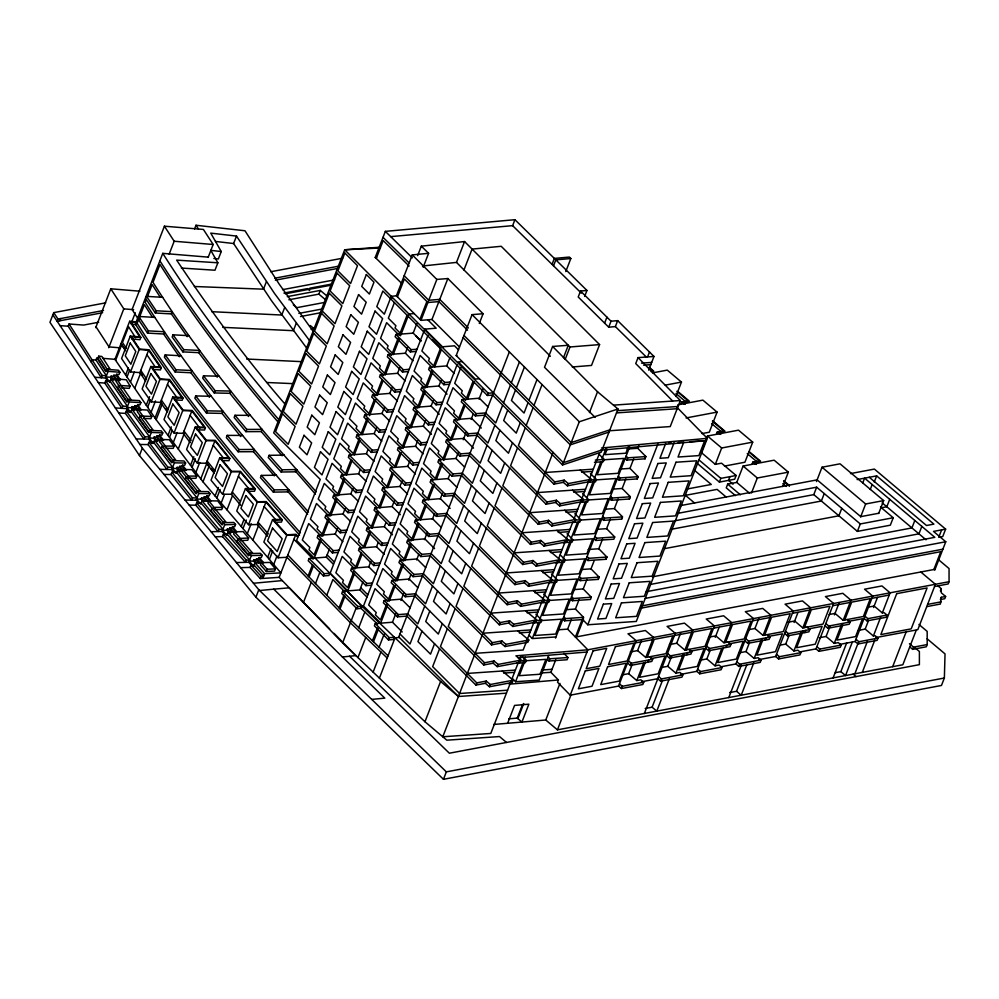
<?xml version="1.0" encoding="UTF-8"?>
<svg xmlns="http://www.w3.org/2000/svg" width="999" height="999" viewBox="0 0 999 999"><rect width="100%" height="100%" fill="white"/><g stroke="black" fill="none" stroke-linecap="round" stroke-linejoin="round"><path stroke-width="1.5" d="M909.764 646.902L912.674 649.362L926.323 646.79L927.184 644.567L927.184 631.405L918.955 624.462M926.747 606.618L940.384 604.045L941.258 597.302L945.628 596.478L944.767 598.713L940.384 599.537L941.258 597.302M937.736 585.689L941.258 588.661L941.258 592.782L945.628 596.478M934.54 586.525L948.188 583.953L949.05 581.718L949.05 568.556L938.473 559.64M105.669 302.847L53.709 312.637L49.95 322.315L139.448 455.532L255.919 597.19L443.456 779.307L941.47 685.464L944.367 678.021L945.029 653.895L927.172 638.836M53.709 312.637L58.017 319.056L57.143 321.291L102.647 312.712M59.84 320.779L60.714 318.544M69.056 324.001L102.148 375.499L101.286 377.734L68.194 326.223L69.056 324.001L83.641 325.075L98.726 322.227M95.729 327.635L110.789 288.786L139.947 291.209M91.146 361.963L92.02 359.727L95.954 360.052L106.406 375.811L102.148 375.499M95.954 360.052L96.816 357.817L105.944 371.566L106.806 369.33L118.544 370.242L119.905 372.252L119.043 374.488L116.683 374.3L116.259 375.412L119.768 380.607L120.192 379.495L116.683 374.3M98.714 356.181L97.84 358.416L105.981 370.954L106.843 368.731L98.714 356.181L101.861 356.443L109.99 368.993L106.843 368.731M108.741 347.702L123.801 308.853L110.789 288.786M107.717 381.256L105.544 378.047L108.142 371.341L106.806 369.33M208.154 257.405L213.162 244.493L203.396 229.433L164.41 226.199L132.08 309.54L138.586 319.58M122.815 406.118L121.94 408.341L104.795 383.079L105.669 380.844L110.027 381.168L127.51 406.393L122.815 406.118L105.669 380.844M114.885 359.49L129.658 321.278L136.201 321.828L135.664 324.563C183.092 400.012 240.384 468.631 299.525 535.077M115.622 360.339L121.691 344.705M131.381 322.852L135.29 312.787M112.113 379.395L110.677 377.285L111.114 376.173L113.474 376.348L116.296 380.544M120.192 379.495L110.901 378.933L109.603 382.28L105.981 376.923L110.677 377.285M113.474 376.348L113.898 375.237L116.259 375.412M129.658 321.278L139.735 336.888L130.282 336.089L121.591 358.504L130.519 371.928L140.797 372.689L142.445 375.1M135.34 324.051L162.762 253.359L208.254 257.143M154.882 317.395L138.736 316.471L137.874 318.706L147.527 333.092L163.611 334.003L179.42 356.768M162.675 297.302L146.528 296.378L145.667 298.614L155.32 312.999L171.403 313.911L187.213 336.675M146.279 299.688L145.217 302.435C192.507 377.535 249.6 445.841 308.491 512.025M147.352 296.94L152.148 284.578L160.215 297.14M121.716 387.849L129.258 388.361L130.12 386.138L126.286 379.782L116.833 378.971L115.959 381.206L119.368 386.438M169.156 254.158L174.176 241.246L164.41 226.199M118.519 385.714L117.657 387.949L126.998 401.536L127.86 399.3L118.519 385.714L121.641 385.926L130.981 399.513L127.86 399.3M125.637 374.987L128.384 367.882M136.526 322.327L130.769 321.84L140.847 337.462L139.985 339.685L131.893 339.011M127.01 376.998L129.758 369.892M130.519 371.928L139.211 349.5L130.282 336.089M147.527 333.092L148.389 330.856L138.736 316.471M155.32 312.999L156.181 310.764L146.528 296.378M130.444 382.03L134.303 372.09M139.91 409.615L137.25 405.831L137.675 404.72L139.997 404.857L140.871 402.622L139.448 400.611L127.822 399.912L126.96 402.147L110.901 378.933M194.555 228.983L196.004 225.262L244.98 230.769L279.171 284.091L313.449 331.743M139.211 349.5L148.601 350.212L139.91 372.627L145.679 381.168M129.308 412.412L126.648 408.628L129.246 401.935L127.822 399.912M134.728 388.311L140.797 372.689M144.805 436.813L143.931 439.048L125.437 413.386L126.299 411.151L131.069 411.438L149.588 436.875L144.805 436.813L126.299 411.151M133.504 410.314L131.731 407.792L132.168 406.668L134.49 406.818L137.15 410.589M137.675 404.72L141.234 409.752L131.93 409.203L130.632 412.55L127.085 407.517L131.731 407.792M134.49 406.818L134.927 405.694L137.25 405.831M148.601 350.212L160.177 367.132L150.849 366.521L142.158 388.936L151.236 401.86L161.076 402.397L155.02 418.032M163.611 334.003L164.485 331.768L148.389 330.856M171.403 313.911L172.278 311.676L156.181 310.764M143.556 418.406L150.924 418.681L151.786 416.458L147.465 410.052L138.212 409.553L137.338 411.775L141.296 417.257M139.96 416.171L139.098 418.394L148.988 432.018L149.85 429.782L139.96 416.171L143.044 416.321L152.934 429.945L149.85 429.782M181.181 355.806L165.21 354.895L164.335 357.13L175.112 371.978L190.959 372.752L209.44 397.29M188.973 335.714L173.002 334.802L172.128 337.025L182.904 351.885L198.751 352.659L217.245 377.197M146.279 405.232L149.588 396.703M140.847 337.462L131.406 336.663L139.66 349.063L149.051 349.762L161.301 367.682L160.439 369.917L152.672 369.405M147.652 407.242L150.412 400.137M151.236 401.86L159.927 379.433L150.849 366.521M151.086 412.275L155.494 400.911M139.448 455.532L142.333 448.089L52.835 314.872M159.927 379.433L169.193 379.945L160.502 402.36L167.27 411.813M162.35 440.372L159.191 436.151L159.628 435.027L161.913 435.127L162.787 432.892L161.276 430.881L149.813 430.394L148.951 432.629L131.93 409.203M262.325 562.762L258.729 558.716L259.153 557.604L263.661 562.662L254.97 562.874L253.671 566.221L249.176 561.163L253.509 561.063L264.585 573.663L280.894 572.889L202.997 481.83L156.156 419.705L162.213 404.071M309.927 341.121L274.375 293.244L236.501 236.076L210.764 233.129L221.241 251.536L218.356 258.978L213.873 258.466M152.035 443.544L148.726 439.11L151.324 432.417L149.813 430.394M175.112 371.978L175.974 369.755L165.21 354.895M182.904 351.885L183.766 349.662L173.002 334.802M221.241 251.536L210.789 250.349L217.869 262.787L214.972 270.23L181.393 268.057M167.869 467.245L166.995 469.468L148.052 444.58L148.913 442.345L153.721 442.42L172.665 467.307L167.869 467.245L148.913 442.345M156.169 441.433L153.746 438.186L154.171 437.075L156.468 437.175L159.653 441.446M160.577 440.272L154.595 440.184L153.297 443.531L149.163 437.999L153.746 438.186M156.468 437.175L156.893 436.051L159.191 436.151M169.193 379.945L181.893 397.502L172.702 397.078L163.998 419.505L174.038 433.029L184.315 433.391L178.259 449.013M307.043 348.564L271.491 300.687L233.616 243.519L236.501 236.076M166.021 448.301L173.214 448.364L174.076 446.128L169.306 439.71L160.252 439.473L159.39 441.708L163.724 447.202M162.288 446.353L161.426 448.588L171.853 462.237L172.715 460.002L162.288 446.353L165.335 446.466L175.762 460.102L172.715 460.002M190.959 372.752L191.833 370.517L175.974 369.755M198.751 352.659L199.625 350.424L183.766 349.662M167.982 435.389L171.291 426.86M161.301 367.682L151.973 367.083L160.352 378.971L169.605 379.483L183.029 398.039L182.168 400.274L174.5 399.925M169.505 437.4L172.265 430.294M174.038 433.029L182.73 410.601L172.702 397.078M173.314 442.457L177.173 432.505M211.239 396.278L195.704 395.929L194.842 398.164L206.481 413.062L222.015 413.399L240.796 436.575M219.031 376.186L203.496 375.836L202.635 378.072L214.273 392.957L229.82 393.306L248.601 416.483M182.73 410.601L191.845 410.926L183.154 433.341L190.272 442.669M185.252 470.367L182.068 466.321L182.505 465.209L184.753 465.234L185.614 463.012L184.028 460.989L172.677 460.614L171.816 462.849L154.595 440.184M174.176 472.577L171.791 469.542L174.4 462.849L172.677 460.614M192.47 497.889L191.608 500.124L170.991 474.525L171.865 472.29L176.636 472.365L197.04 497.964L192.47 497.889L171.865 472.29M179.096 471.528L176.723 468.494L177.148 467.37L179.395 467.407L182.567 471.453M183.479 470.217L177.497 470.129L176.199 473.476L172.228 468.431L176.723 468.494M179.395 467.407L179.832 466.296L182.068 466.321M191.845 410.926L204.296 427.247L195.255 427.035L186.563 449.45L197.303 463.111L206.83 463.249L209.053 466.196L202.997 481.83M182.867 469.505L182.005 471.74L187.375 478.334L188.237 476.098L182.867 469.505L191.833 469.642L196.778 476.073L195.916 478.309L188.799 478.334M206.481 413.062L207.342 410.826L195.704 395.929M214.273 392.957L215.147 390.734L203.496 375.836M190.547 465.322L193.856 456.793M186.313 477.21L185.452 479.445L196.303 493.094L197.178 490.859L186.313 477.21L189.323 477.272L200.175 490.921L197.178 490.859M183.029 398.039L173.838 397.627L183.117 410.127L192.22 410.452L205.432 427.772L204.57 430.007L197.053 429.82M192.07 467.345L195.379 458.816M266.371 281.73L263.486 289.173L194.368 286.488M197.303 463.111L205.994 440.696L195.255 427.035M195.879 472.39L199.738 462.45M222.015 413.399L222.889 411.163L207.342 410.826M229.82 393.306L230.682 391.071L215.147 390.734M205.994 440.696L214.96 440.821L206.269 463.249L214.298 473.301M200.774 478.883L206.83 463.249M209.715 501.023L206.443 496.978L206.88 495.854L209.128 495.891L209.99 493.656L208.354 491.633L197.14 491.471L196.266 493.706L177.497 470.129M198.626 503.221L196.179 500.187L198.776 493.494L197.14 491.471M218.993 529.308L218.132 531.543L195.754 505.182L196.616 502.947L201.124 503.021L222.964 529.208L218.993 529.308L196.616 502.947M202.735 501.161L201.099 499.138L201.523 498.026L203.771 498.051L206.219 501.086M242.582 435.439L227.198 435.377L226.336 437.612L238.149 451.76L253.446 451.685L274.313 475.874M250.374 415.347L234.99 415.284L234.128 417.52L245.941 431.668L261.251 431.58L282.105 455.781M206.88 495.854L210.964 500.911L201.985 500.786L200.687 504.133L196.603 499.075L201.099 499.138M203.771 498.051L204.208 496.94L206.443 496.978M214.96 440.821L228.684 457.917L219.73 457.792L211.026 480.207L222.577 494.205L231.443 494.243L240.659 505.257M214.623 509.615L221.753 509.615L222.627 507.38L217.732 500.949L208.741 500.799L207.879 503.021L212.3 508.516M284.653 307.592L281.768 315.035L211.676 311.688M215.097 495.979L218.406 487.45M205.432 427.772L196.403 427.547L206.343 440.209L215.309 440.334L229.832 458.429L228.971 460.664L223.002 460.576M211.763 508.454L210.901 510.676L222.14 524.338L223.014 522.115L211.763 508.454L214.748 508.466L225.986 522.127L223.014 522.115M216.833 498.002L220.13 489.473M238.149 451.76L239.023 449.538L227.198 435.377M245.941 431.668L246.815 429.433L234.99 415.284M222.577 494.205L231.268 471.79L219.73 457.792M221.154 503.059L224.463 494.53M296.253 323.251L293.356 330.694L222.752 327.335M231.443 494.243L240.135 471.815L231.268 471.79M226.973 509.852L232.48 495.641M235.514 531.93L232.08 527.884L232.517 526.76L234.69 526.71L235.552 524.475L233.828 522.452L222.977 522.714L222.103 524.95L201.985 500.786M224.675 534.477L222.09 531.443L224.688 524.737L222.977 522.714M253.446 451.685L254.32 449.45L239.023 449.538M261.251 431.58L262.113 429.358L246.815 429.433M246.316 560.127L245.442 562.362L222.527 536.6L223.389 534.365L227.26 534.265L249.6 560.052L246.316 560.127L223.389 534.365M229.445 533.254L226.873 530.219L227.31 529.108L229.47 529.045L232.055 532.08M288.861 299.787L318.868 294.131L320.317 290.409L327.098 296.129M232.517 526.76L236.813 531.818L228.122 532.03L226.823 535.389L222.527 530.319L226.873 530.219M229.47 529.045L229.907 527.934L232.08 527.884M240.135 471.815L254.208 488.523L245.429 488.586L236.738 511.001L248.551 524.7L257.23 524.537L267.47 536.201M240.884 540.571L247.752 540.259L248.614 538.024L243.107 531.593L234.453 531.818L233.579 534.053L238.524 539.535M229.832 458.429L220.891 458.304L231.593 471.291L240.459 471.316L255.369 489.023L254.508 491.246L248.664 491.296M241.246 526.548L244.006 519.443M261.326 475.412L260.464 477.647L273.339 492.12L288.236 491.908L289.098 489.685L274.213 489.885L261.326 475.412L276.536 475.212M269.118 455.319L268.256 457.554L281.144 472.015L296.029 471.815L296.89 469.58L282.005 469.792L269.118 455.319L284.328 455.107M237.737 539.298L236.875 541.52L248.701 555.182L249.575 552.947L237.737 539.298L240.659 539.26L252.497 552.909L249.575 552.947M242.982 528.571L246.291 520.054M248.551 524.7L257.243 502.285L245.429 488.586M247.315 533.628L251.161 523.688M257.23 524.537L265.921 502.122L257.243 502.285M252.872 540.134L258.928 524.512M259.153 557.604L261.326 557.554L262.2 555.319L260.389 553.296L249.538 553.558L248.676 555.794L228.122 532.03M273.339 492.12L274.213 489.885M281.144 472.015L282.005 469.792M252.335 566.321L248.739 562.275L251.336 555.581L249.538 553.558M506.505 742.457L499.5 736.55L446.828 740.184L424.962 721.753L342.607 642.881L279.158 577.36L260.364 578.596L250.087 567.407L250.949 565.184L254.108 565.109L263.711 575.899L261.226 576.373L250.949 565.184M253.509 561.063L253.946 559.939L256.119 559.89L258.816 562.924M256.119 559.89L256.556 558.778L258.729 558.716M265.921 502.122L281.131 519.355L272.565 519.617L263.861 542.032L278.047 557.767L286.95 557.267L350.412 622.789L387.2 658.029M401.698 283.416L375.237 257.417L385.339 231.368L514.935 219.693L586.962 290.459L584.652 296.416M376.261 258.416L383.179 240.559L409.128 266.046M261.288 562.662L260.427 564.885L266.358 571.478L274.588 571.091L275.462 568.868L269.955 562.425L261.288 562.662L267.233 569.243L275.462 568.868M267.632 557.392L270.941 548.876M255.369 489.023L246.603 489.085L257.542 501.76L266.209 501.598L282.305 519.842L281.443 522.077L275.724 522.252M260.364 578.596L261.226 576.373M269.368 559.415L272.677 550.899M262.849 578.134L264.585 573.663M255.919 597.19L258.803 589.747L142.333 448.089M266.358 571.478L267.233 569.243M273.701 564.485L276.998 555.956M278.047 557.767L286.738 535.352L272.565 519.617M279.158 577.36L295.654 534.852L286.738 535.352M595.129 417.382L544.53 367.307L552.609 346.466L597.539 391.758L617.981 408.978L601.236 452.147L562.537 464.935L492.607 395.055L487.387 395.467L382.842 291.009L376.785 306.631L384.328 314.173L391.258 296.316L396.403 295.816L412.287 254.895L428.596 253.309L423.201 267.208M394.418 302.572L388.361 318.194L395.904 325.749L395.042 327.972L400.149 333.079L407.08 315.222M397.415 296.828L404.345 278.971L426.885 301.498L419.955 319.355M417.644 255.632L421.316 246.166L464.572 241.558L570.004 346.978L599.587 344.593L591.508 365.434L572.277 366.983M309.078 558.516L308.216 560.751L323.426 575.936L328.958 575.486L329.82 573.251L324.288 573.701L309.078 558.516L326.286 557.13L333.079 563.911M342.832 541.645L335.227 534.053L318.032 535.452L317.17 537.687L332.38 552.872L338.211 552.397M350.624 521.553L343.019 513.961L325.824 515.359L324.962 517.582L340.172 532.767L346.004 532.305M358.429 501.461L350.824 493.868L333.616 495.254L332.754 497.49L347.964 512.674L353.796 512.2M366.221 481.368L358.616 473.776L341.408 475.162L340.547 477.397L355.756 492.582L361.588 492.107M374.013 461.276L366.408 453.683L349.213 455.069L348.339 457.305L363.549 472.49L369.38 472.015M381.805 441.183L374.2 433.591L357.005 434.977L356.131 437.212L371.341 452.397L377.172 451.923M389.598 421.091L381.993 413.499L364.797 414.885L363.923 417.12L379.133 432.305L384.977 431.83M397.39 400.986L389.785 393.394L372.59 394.792L371.728 397.028L386.938 412.212L392.769 411.738M405.182 380.894L397.577 373.301L380.382 374.7L379.52 376.923L394.73 392.108L400.562 391.645M412.987 360.801L405.382 353.209L388.174 354.608L387.312 356.83L402.522 372.015L408.354 371.553M420.779 340.709L413.174 333.117L395.966 334.503L395.104 336.738L410.314 351.923L416.146 351.448M320.229 539.123L314.123 554.857L309.016 549.75L309.877 547.527L302.335 539.984L308.691 523.601L321.341 536.251M328.072 518.906L322.215 534.028L317.095 528.921L317.969 526.685L310.414 519.143L316.483 503.508L329.133 516.158M335.864 498.813L330.007 513.936L324.9 508.828L325.761 506.593L318.206 499.05L324.275 483.416L336.938 496.066M343.656 478.721L337.799 493.831L332.692 488.723L333.554 486.501L325.999 478.958L332.068 463.324L343.668 474.925M350.924 460.002L345.592 473.738L340.484 468.631L341.346 466.396L333.803 458.853L339.86 443.231L351.461 454.82M359.253 438.536L353.384 453.646L348.276 448.539L349.138 446.303L341.596 438.761L347.652 423.139L359.265 434.727M367.045 418.444L361.176 433.554L356.069 428.446L356.93 426.211L349.388 418.668L355.444 403.047L367.058 414.635M374.3 399.725L368.968 413.461L363.861 408.354L364.735 406.118L357.18 398.576L363.249 382.942L375.899 395.604M382.093 379.62L376.773 393.369L371.653 388.261L372.527 386.026L364.972 378.484L371.041 362.849L383.691 375.499M389.897 359.528L384.565 373.276L379.458 368.169L380.319 365.934L372.764 358.391L378.833 342.757L391.496 355.407M398.214 338.062L392.357 353.171L387.25 348.064L388.112 345.841L380.557 338.299L386.625 322.665L399.288 335.314M321.029 540.659L314.273 558.104L296.578 540.422L320.242 479.395L273.689 432.867L344.692 249.787L379.558 247.24M322.727 536.301L328.921 520.317M330.607 515.959L336.813 499.975M338.499 495.616L344.705 479.632M346.391 475.274L352.023 460.751M354.283 454.932L359.915 440.409M362.175 434.59L367.807 420.067M369.505 415.709L375.699 399.725M377.385 395.367L383.029 380.831M385.277 375.025L390.921 360.489M393.169 354.682L399.375 338.698M400.499 335.789L408.953 313.998L414.173 313.574M308.117 575.986L312.562 564.535M309.091 576.997L313.536 565.534M303.471 602.459L311.263 582.367M315.484 583.603L319.917 572.165M326.286 557.13L329.37 549.175M335.227 534.053L337.362 528.558M343.019 513.961L345.154 508.466M350.824 493.868L352.947 488.374M358.616 473.776L360.214 469.655M366.408 453.683L368.007 449.562M374.2 433.591L376.336 428.096M381.993 413.499L384.128 408.004M389.785 393.394L391.92 387.899M397.577 373.301L399.712 367.807M405.382 353.209L407.505 347.714M413.174 333.117L416.895 323.501M396.403 295.816L420.966 320.354L436.838 279.433L447.852 278.534L483.079 313.736L479.308 323.464M323.426 575.936L324.288 573.701M332.38 552.872L333.241 550.636L339.048 550.137M340.172 532.767L341.034 530.544L346.865 530.069M347.964 512.674L348.826 510.439L354.657 509.977M355.756 492.582L356.618 490.347L362.462 489.885M363.549 472.49L364.423 470.254L370.254 469.78M371.341 452.397L372.215 450.162L378.047 449.687M379.133 432.305L380.007 430.07L385.839 429.595M386.938 412.212L387.799 409.977L393.631 409.503M394.73 392.108L395.592 389.885L401.423 389.41M402.522 372.015L403.384 369.792L409.215 369.318M410.314 351.923L411.176 349.687L417.02 349.225M424.25 330.569L330.132 573.226L347.802 590.896L359.815 589.922L366.933 597.027M420.966 320.354L431.968 319.468L447.852 278.534M326.773 595.254L332.879 579.545L345.117 592.182M427.947 335.364L421.89 350.986L429.433 358.529L428.571 360.764L433.678 365.871L440.609 348.014M422.502 266.009L456.493 262.4L464.572 241.558M550.374 356.268L463.973 269.942L472.065 249.101L501.211 246.291L599.587 344.593M342.607 591.308L341.745 593.543L356.955 608.728L361.089 608.391L361.95 606.156L346.965 590.958L342.607 591.308L357.817 606.493L361.95 606.156M376.361 574.437L368.756 566.845L351.561 568.244L350.699 570.466L365.909 585.651L371.566 585.202M384.153 554.345L376.548 546.753L359.353 548.139L358.491 550.374L373.701 565.559L379.358 565.109M392.495 534.79L384.353 526.66L367.145 528.046L366.283 530.282L381.493 545.466L387.15 545.004M400.287 514.697L392.145 506.568L374.937 507.954L374.076 510.189L389.285 525.374L394.942 524.912M407.542 494.068L399.937 486.476L382.742 487.862L381.868 490.097L397.078 505.282L402.734 504.82M415.334 473.976L407.729 466.383L390.534 467.769L389.66 470.005L404.87 485.189L410.539 484.727M423.126 453.871L415.522 446.278L398.326 447.677L397.452 449.912L412.662 465.097L418.331 464.635M431.456 434.315L423.314 426.186L406.118 427.584L405.257 429.807L420.467 444.992L426.123 444.543M439.248 414.223L431.106 406.094L413.911 407.492L413.049 409.715L428.259 424.9L433.916 424.45M447.053 394.13L438.911 386.001L421.703 387.387L420.841 389.622L436.051 404.807L441.708 404.358M454.308 373.501L446.703 365.909L429.495 367.295L428.633 369.53L443.843 384.715L449.5 384.253M339.023 607.904L344.006 595.042M353.758 571.903L347.652 587.649L342.545 582.542L343.406 580.307L335.864 572.764L342.22 556.393L354.87 569.043M361.064 553.071L355.744 566.808L350.624 561.713L351.498 559.477L343.943 551.935L350.012 536.301L361.613 547.902M369.393 531.605L363.536 546.715L358.429 541.608L359.29 539.385L351.735 531.843L357.804 516.208L369.405 527.809M377.185 511.513L371.328 526.623L366.221 521.515L367.083 519.28L359.528 511.738L365.597 496.116L377.197 507.704M384.99 491.421L379.121 506.53L374.013 501.423L374.875 499.188L367.332 491.645L373.389 476.024L384.99 487.612M392.245 472.702L386.913 486.438L381.805 481.331L382.667 479.095L375.124 471.553L381.181 455.931L392.794 467.52M400.037 452.609L394.705 466.346L389.598 461.238L390.459 459.003L382.917 451.461L388.973 435.826L401.635 448.476M407.829 432.505L402.497 446.253L397.39 441.146L398.264 438.911L390.709 431.368L396.778 415.734L409.428 428.384M416.158 411.039L410.302 426.161L405.182 421.054L406.056 418.818L398.501 411.276L404.57 395.641L417.22 408.291M423.951 390.946L418.094 406.056L412.987 400.949L413.848 398.726L406.293 391.183L412.362 375.549L425.025 388.199M431.743 370.854L425.886 385.964L420.779 380.856L421.64 378.633L414.086 371.079L420.154 355.457L431.755 367.058M339.997 608.915L344.98 596.053M347.802 590.896L354.558 573.451M356.818 567.644L361.888 554.57M364.71 547.302L370.342 532.767M372.028 528.409L378.234 512.425M379.92 508.066L385.552 493.543M387.812 487.724L393.444 473.201M395.704 467.382L401.336 452.859M403.034 448.501L409.228 432.517M410.914 428.159L417.12 412.175M418.806 407.817L425.012 391.833M426.698 387.475L432.904 371.491M434.59 367.132L441.358 349.687M359.815 589.922L362.899 581.967M368.756 566.845L370.891 561.351M376.548 546.753L378.146 542.632M384.353 526.66L385.951 522.539M392.145 506.568L394.268 501.073M399.937 486.476L402.073 480.981M407.729 466.383L409.865 460.876M415.522 446.278L417.657 440.784M423.314 426.186L425.449 420.691M431.106 406.094L433.241 400.599M438.911 386.001L441.034 380.507M446.703 365.909L449.9 357.667M342.607 642.881L356.256 607.692M356.955 608.728L357.817 606.493M365.909 585.651L366.77 583.428L372.427 582.966M373.701 565.559L374.563 563.324L380.219 562.874M381.493 545.466L382.355 543.231L388.024 542.782M389.285 525.374L390.147 523.139L395.816 522.689M397.078 505.282L397.952 503.046L403.608 502.584M404.87 485.189L405.744 482.954L411.401 482.492M412.662 465.097L413.536 462.862L419.193 462.4M420.467 444.992L421.328 442.769L426.985 442.307M428.259 424.9L429.12 422.664L434.777 422.215M436.051 404.807L436.913 402.572L442.582 402.122M443.843 384.715L444.705 382.48L450.374 382.03M602.097 449.912L563.411 462.699L456.193 355.557L472.065 314.635L483.079 313.736M457.043 364.835L363.486 606.031L380.631 623.176L392.47 622.215L402.222 631.967M390.746 236.626L512.624 225.649L514.935 219.693M358.741 627.709L364.835 611.987M460.776 367.644L454.72 383.266L462.262 390.809L461.401 393.044L466.508 398.151L472.902 381.668M357.954 657.579L365.746 637.474M375.274 623.601L374.4 625.836L388.499 639.922L393.569 639.51L394.443 637.275L389.36 637.687L375.274 623.601L379.782 623.239M410.089 607.804L401.411 599.138L384.215 600.536L383.354 602.772L397.44 616.845L406.88 616.083L475.924 685.089L485.377 683.304L489.46 686.75L512.35 682.442L513.211 680.207L502.31 671.016M417.882 587.712L409.215 579.045L392.008 580.444L391.146 582.667L405.232 596.753L414.672 595.991L483.716 664.997L493.169 663.211L497.252 666.658L520.142 662.349L521.003 660.114L515.934 655.831L587.837 649.787L949.05 581.718M425.674 567.619L417.008 558.953L399.812 560.339L398.938 562.574L413.037 576.66L422.465 575.899L491.508 644.892L500.961 643.119L505.057 646.565L527.934 642.245L528.796 640.022L517.894 630.819M434.553 548.613L424.8 538.861L407.604 540.247L406.73 542.482L420.829 556.568L430.257 555.806L499.313 624.8L508.753 623.026L512.849 626.473L535.726 622.152L536.6 619.917L525.686 610.726M441.258 527.435L432.592 518.768L415.397 520.154L414.523 522.39L428.621 536.475L438.049 535.714L507.105 604.707L516.558 602.934L520.641 606.368L543.518 602.06L544.393 599.825L533.478 590.634M450.137 508.416L440.384 498.676L423.189 500.062L422.327 502.297L436.413 516.371L445.841 515.609L514.897 584.615L524.35 582.829L528.434 586.276L551.311 581.967L552.185 579.732L541.271 570.541M456.855 487.25L448.176 478.583L430.981 479.97L430.119 482.205L444.205 496.278L453.633 495.516L522.689 564.522L532.142 562.737L536.226 566.183L559.115 561.875L559.977 559.64L549.063 550.449M464.647 467.145L455.969 458.479L438.773 459.877L437.912 462.112L451.998 476.186L461.438 475.424L530.481 544.43L539.935 542.644L544.018 546.091L566.908 541.783L567.769 539.547L556.868 530.357M473.526 448.139L463.773 438.386L446.565 439.785L445.704 442.008L459.79 456.093L469.23 455.332L538.274 524.338L547.727 522.552L551.81 525.998L574.7 521.69L575.561 519.455L564.66 510.252M481.318 428.047L471.565 418.294L454.358 419.692L453.496 421.915L467.594 436.001L477.023 435.239L546.066 504.233L555.519 502.46L559.615 505.906L582.492 501.585L583.354 499.363L572.452 490.159M488.024 406.868L479.358 398.201L462.162 399.588L461.288 401.823L475.387 415.909L484.815 415.147L553.871 484.14L563.311 482.367L567.407 485.814L590.284 481.493L591.158 479.27L580.244 470.067M372.427 640.809L377.422 627.959M386.601 604.195L380.494 619.929L375.374 614.822L376.248 612.587L368.693 605.044L375.05 588.673L387.699 601.323M393.906 585.352L388.574 599.1L383.466 593.993L384.328 591.758L376.773 584.215L382.842 568.581L395.504 581.231M402.222 563.886L396.366 578.995L391.258 573.888L392.12 571.665L384.565 564.123L390.634 548.488L403.296 561.138M410.027 543.793L404.158 558.903L399.051 553.796L399.912 551.56L392.37 544.018L398.426 528.396L411.089 541.046M417.819 523.701L411.95 538.811L406.843 533.703L407.704 531.468L400.162 523.926L406.218 508.304L417.832 519.892M425.075 504.982L419.742 518.718L414.635 513.611L415.497 511.376L407.954 503.833L414.011 488.211L425.624 499.8M432.867 484.89L427.535 498.626L422.427 493.518L423.301 491.283L415.746 483.741L421.815 468.106L433.416 479.707M441.196 463.411L435.339 478.533L430.219 473.426L431.093 471.191L423.539 463.648L429.607 448.014L441.208 459.615M448.464 444.692L443.131 458.441L438.024 453.334L438.886 451.098L431.331 443.556L437.4 427.922L450.062 440.571M456.256 424.6L450.924 438.336L445.816 433.229L446.678 431.006L439.123 423.464L445.192 407.829L457.854 420.479M464.048 404.508L458.716 418.244L453.608 413.136L454.47 410.914L446.928 403.359L452.984 387.737L465.646 400.387M373.476 641.82L378.459 628.958M380.631 623.176L387.387 605.731M389.086 601.373L395.279 585.389M396.978 581.031L403.171 565.047M404.857 560.689L411.064 544.705M412.749 540.347L418.956 524.363M420.641 520.004L426.273 505.482M428.534 499.662L434.165 485.139M436.426 479.32L442.058 464.797M443.756 460.439L449.95 444.455M451.635 440.097L457.28 425.562M459.528 419.755L465.172 405.219M467.42 399.413L474.188 381.968M379.096 647.202L384.078 634.34M373.127 672.102L380.919 652.01M392.47 622.215L395.841 613.523M400.899 600.486L403.708 593.244M408.753 580.207L411.001 574.413M416.62 559.939L418.868 554.145M424.488 539.66L427.297 532.417M432.355 519.38L434.602 513.586M440.222 499.1L442.47 493.306M448.089 478.833L449.775 474.488M455.944 458.553L458.191 452.759M463.249 439.722L466.058 432.48M471.116 419.443L473.364 413.648M478.983 399.175L482.917 389.036M388.499 639.922L389.36 637.687M397.44 616.845L398.314 614.61L407.742 613.848L417.807 623.913L424.737 606.043M405.232 596.753L406.106 594.517L415.534 593.756L425.599 603.821L432.53 585.951M413.037 576.66L413.898 574.425L423.326 573.663L433.391 583.716L440.322 565.859M420.829 556.568L421.69 554.333L431.118 553.571L441.183 563.623L448.114 545.766M428.621 536.475L429.483 534.24L438.911 533.478L448.976 543.531L455.906 525.674M436.413 516.371L437.275 514.148L446.715 513.386L456.78 523.439L463.698 505.581M444.205 496.278L445.079 494.055L454.508 493.294L464.572 503.346L471.503 485.489M451.998 476.186L452.872 473.951L462.3 473.189L472.365 483.254L479.295 465.384M459.79 456.093L460.664 453.858L470.092 453.096L480.157 463.161L487.087 445.292M467.594 436.001L468.456 433.766L477.884 433.004L487.949 443.069L494.88 425.199M475.387 415.909L476.248 413.673L485.676 412.912L495.741 422.964L502.672 405.107M487.387 395.467L488.249 393.244L493.469 392.819M379.408 678.121L395.03 637.837L399.325 637.449M509.353 351.885L398.788 636.925L458.404 696.49L506.418 693.181M552.035 264.373L554.345 258.416L569.355 257.068L570.829 258.529L565.784 271.553M553.521 265.834L555.831 259.877L570.829 258.529M416.945 626.148L410.015 644.005L399.95 633.94M503.533 402.872L510.464 385.015M511.338 382.779L519.418 361.938M421.978 631.168L417.932 641.595L430.519 654.158L434.553 643.743M429.77 611.076L425.724 621.503L438.311 634.065L442.345 623.651M437.562 590.983L433.516 601.398L446.103 613.973L450.137 603.558M445.354 570.891L441.308 581.306L453.896 593.881L457.942 583.466M453.146 550.799L449.113 561.213L461.688 573.788L465.734 563.374M460.939 530.706L456.905 541.121L469.48 553.696L473.526 543.269M468.731 510.601L464.697 521.028L477.272 533.603L481.318 523.176M476.535 490.509L472.49 500.936L485.064 513.511L489.11 503.084M484.328 470.417L480.282 480.844L492.869 493.406L496.903 482.992M492.12 450.324L488.074 460.739L500.661 473.314L504.695 462.899M499.912 430.232L495.866 440.646L508.454 453.221L512.499 442.807M507.704 410.139L503.671 420.554L516.246 433.129L520.292 422.714M515.496 390.047L511.463 400.462L524.038 413.037L528.084 402.609M516.371 387.812L524.45 366.97M528.946 400.387L537.025 379.545M439.585 648.776L432.654 666.633L459.565 693.518L507.579 690.197M447.377 628.683L440.459 646.54L476.785 682.854L486.238 681.068L490.334 684.515L513.211 680.207M455.169 608.591L448.251 626.448L484.59 662.762L494.03 660.976L498.126 664.422L521.003 660.114M462.974 588.486L456.043 606.356L492.382 642.669L501.835 640.883L505.919 644.33L528.796 640.022M470.766 568.394L463.836 586.263L500.174 622.564L509.627 620.791L513.711 624.238L536.6 619.917M478.558 548.301L471.628 566.158L507.967 602.472L517.42 600.699L521.503 604.145L544.393 599.825M486.351 528.209L479.42 546.066L515.759 582.38L525.212 580.606L529.295 584.053L552.185 579.732M494.143 508.116L487.212 525.973L523.551 562.287L533.004 560.501L537.1 563.948L559.977 559.64M501.935 488.024L495.005 505.881L531.343 542.195L540.796 540.409L544.892 543.856L567.769 539.547M509.727 467.932L502.809 485.789L539.148 522.102L548.588 520.317L552.684 523.763L575.561 519.455M517.532 447.827L510.601 465.696L546.94 502.01L556.393 500.224L560.476 503.671L583.354 499.363M525.324 427.734L518.394 445.604L554.732 481.918L564.185 480.132L568.269 483.578L591.158 479.27M526.186 425.512L533.116 407.642M533.978 405.407L542.057 384.578M586.962 290.459L580.519 291.034L578.221 296.99L608.716 327.185L615.359 326.586L646.116 356.805M563.448 357.779L568.294 345.267L552.609 346.466M565.159 359.49L570.004 346.978M424.962 721.753L440.584 681.48L358.241 602.597L315.072 558.029M553.084 452.385L442.782 736.775L490.796 733.453L510.776 681.955M604.62 323.114L606.93 317.158L580.519 291.034M608.716 327.185L611.026 321.228L617.669 320.629L653.995 356.456L648.688 370.142M475.924 685.089L476.785 682.854M483.716 664.997L484.59 662.762M491.508 644.892L492.382 642.669M499.313 624.8L500.174 622.564M507.105 604.707L507.967 602.472M514.897 584.615L515.759 582.38M522.689 564.522L523.551 562.287M530.481 544.43L531.343 542.195M538.274 524.338L539.148 522.102M546.066 504.233L546.94 502.01M553.871 484.14L554.732 481.918M615.359 326.586L617.669 320.629M562.537 464.935L579.283 421.765L617.981 408.978M443.456 779.307L446.341 771.865L944.367 678.021M589.46 412.587L597.539 391.758M485.377 683.304L486.238 681.068M493.169 663.211L494.03 660.976M500.961 643.119L501.835 640.883M508.753 623.026L509.627 620.791M516.558 602.934L517.42 600.699M524.35 582.829L525.212 580.606M532.142 562.737L533.004 560.501M539.935 542.644L540.796 540.409M547.727 522.552L548.588 520.317M555.519 502.46L556.393 500.224M563.311 482.367L564.185 480.132M489.46 686.75L490.334 684.515M497.252 666.658L498.126 664.422M505.057 646.565L505.919 644.33M512.849 626.473L513.711 624.238M520.641 606.368L521.503 604.145M528.434 586.276L529.295 584.053M536.226 566.183L537.1 563.948M544.018 546.091L544.892 543.856M551.81 525.998L552.684 523.763M559.615 505.906L560.476 503.671M567.407 485.814L568.269 483.578M511.838 679.208L520.704 656.368M534.153 621.678L523.164 650.012L475.149 653.334M535.214 618.93L541.945 601.585M543.019 598.838L549.737 581.493M550.811 578.746L557.542 561.388M558.603 558.641L565.334 541.296M566.396 538.548L572.589 522.577M574.188 518.456L580.918 501.111M581.98 498.364L599.7 452.684M653.995 356.456L638.049 357.617L635.739 363.574L672.614 400.974M512.4 678.496L515.571 681.73L525.112 657.105M532.417 638.274L538.598 622.352M539.722 619.455L546.465 602.072M547.589 599.175L554.333 581.793M555.456 578.896L562.2 561.513M563.324 558.616L570.054 541.233M571.178 538.336L577.36 522.415M579.045 518.069L585.227 502.135M586.913 497.789L600.961 461.575M602.085 458.678L606.018 448.551M524.512 662.15L519.268 675.674L540.134 674.238L545.904 659.352L525.037 660.789M540.109 621.965L534.852 635.489L555.719 634.053L561.488 619.168L540.634 620.604M563.486 561.675L558.241 575.212L579.108 573.763L584.877 558.878L564.01 560.327M571.278 541.583L566.033 555.119L586.9 553.671L592.669 538.786L571.803 540.234M579.07 521.49L573.826 535.014L594.692 533.578L600.461 518.693L579.595 520.129M586.863 501.398L581.618 514.922L602.484 513.486L608.254 498.601L587.387 500.037M602.459 461.201L597.202 474.737L618.069 473.301L623.851 458.416L602.984 459.852M607.105 449.225L605.007 454.645L625.861 453.209L628.496 446.441M522.402 656.505L526.223 660.401L525.362 662.637L516.495 663.249M535.889 614.16L541.82 620.217L540.946 622.452L533.566 622.964M543.681 594.055L549.612 600.124L548.738 602.36L541.358 602.872M551.473 573.963L557.405 580.032L556.543 582.267L549.15 582.767M560.314 554.957L565.197 559.939L564.335 562.162L555.469 562.774M567.057 533.778L572.989 539.847L572.127 542.07L563.261 542.682M574.85 513.686L580.781 519.742L579.919 521.977L572.539 522.489M582.642 493.593L588.573 499.65L587.712 501.885L580.332 502.397M590.446 473.501L596.378 479.557L595.504 481.793L588.124 482.305M599.288 454.483L604.17 459.465L603.296 461.7L594.442 462.312M647.677 356.693L649.525 351.923M507.629 723.276L514.56 705.419L528.858 704.183L521.928 722.052L517.257 718.106L508.678 718.843M517.257 718.106L522.589 704.37M517.869 718.631L523.738 703.521M548.763 655.469L539.21 680.094L515.571 681.73M555.506 638.099L629.657 446.915M549.013 661.001L549.875 658.778L567.956 657.529L567.095 659.752L549.013 661.001L547.302 659.253M564.597 620.816L565.459 618.581L583.541 617.332L582.679 619.567L564.597 620.816L562.887 619.068M572.39 600.724L573.251 598.488L591.333 597.24L590.471 599.475L572.39 600.724L570.679 598.975M580.182 580.631L581.043 578.396L599.138 577.147L598.264 579.383L580.182 580.631L578.471 578.883M587.974 560.539L588.848 558.304L606.93 557.055L606.056 559.29L587.974 560.539L586.263 558.791M595.766 540.447L596.64 538.211L614.722 536.962L613.848 539.198L595.766 540.447L594.055 538.698M603.571 520.354L604.432 518.119L622.514 516.87L621.653 519.105L603.571 520.354L601.86 518.593M611.363 500.249L612.225 498.026L630.307 496.778L629.445 499.001L611.363 500.249L609.652 498.501M619.155 480.157L620.017 477.922L638.099 476.685L637.237 478.908L619.155 480.157L617.444 478.409M626.947 460.064L627.809 457.829L645.891 456.58L645.029 458.816L626.947 460.064L625.237 458.316M540.347 673.026L550.886 672.302L555.769 659.702M558.591 629.757L567.632 629.133L571.366 619.517M566.383 609.665L575.424 609.04L579.158 599.425M574.175 589.572L583.216 588.948L586.95 579.333M581.967 569.48L591.008 568.856L594.218 560.614M588.261 549.487L598.813 548.763L602.534 539.135M597.564 529.283L606.605 528.671L610.327 519.043M605.357 509.19L614.397 508.566L618.131 498.951M613.149 489.098L622.19 488.474L625.923 478.858M619.43 469.105L629.982 468.381L633.716 458.766M627.235 449.013L637.774 448.289L638.848 445.542M550.886 672.302L558.404 679.982L557.542 682.217L570.229 695.179L618.568 686.076L621.478 688.536L642.869 684.502L643.743 682.267L640.821 679.807L636.813 680.569L628.633 673.676L623.264 674.687M576.635 636.838L583.566 618.98L582.33 619.205L575.399 637.075L935.089 569.293M598.776 576.785L598.264 579.383M606.568 556.693L606.056 559.29M622.165 516.508L621.653 519.105M629.957 496.416L629.445 499.001M637.749 476.323L637.237 478.908M645.541 456.231L645.029 458.816M493.643 724.475L545.754 720.004L559.964 683.366M675.898 396.428L681.468 382.08L667.27 370.117L652.484 372.902M582.33 619.205L587.774 624.775L657.916 443.931M638.049 357.617L680.344 400.524L670.242 426.573L609.64 430.756M665.709 443.394L659.939 458.279L668.281 457.704L674.063 442.819M680.731 404.27L681.593 402.035L688.149 400.799L676.86 391.283M570.229 695.179L587.837 649.787L567.632 629.133M545.754 720.004L557.43 729.844L571.103 694.617M704.657 440.709L698.888 455.594L678.021 457.03L683.791 442.145L678.234 442.532M701.66 451.024L707.479 436.014L738.511 430.169L752.709 442.132L744.917 462.225L724.475 466.083M677.772 404.87L702.896 400.137L717.095 412.112L709.302 432.205L701.997 433.578M676.96 407.317L707.317 438.349L636.313 621.428L587.774 624.775M618.568 686.076L636.176 640.671L627.996 633.791L645.379 630.506L653.558 637.399L645.741 657.542M716.345 434.303L717.22 432.067L723.776 430.831L712.474 421.316M621.478 688.536L622.352 686.301L643.743 682.267M630.431 665.471L631.293 663.236L652.684 659.203L651.823 661.438L630.431 665.471L627.509 662.999M628.633 673.676L631.992 665.047M630.344 651.972L637.587 650.599L641.47 640.584M701.123 452.385L715.321 464.36L721.678 447.989L752.709 442.132M636.813 680.569L643.506 663.299M645.379 662.187L639.522 677.297L658.154 673.788L665.072 655.931L650.749 658.628M647.315 657.205L654.245 639.348L672.864 635.826L665.946 653.696L645.766 657.492L637.587 650.599M647.814 662.187L648.688 659.952M719.417 482.092L720.853 478.371L736.138 475.499L734.69 479.22L719.417 482.092L696.378 462.674M729.932 476.66L728.483 480.382L733.029 484.215M749.762 493.394L736.75 482.417L727.684 484.128L726.236 487.849L735.451 495.616M641.433 681.768L657.679 678.708L675.287 633.304L667.107 626.41L684.502 623.139L692.669 630.032L684.864 650.174M644.355 713.473L658.016 678.246M736.75 482.417L743.106 466.046L774.138 460.189L788.336 472.165L782.766 486.513M660.601 681.168L661.463 678.933L682.854 674.899L681.992 677.135L660.601 681.168L657.679 678.708M669.542 658.091L670.416 655.856L691.808 651.835L690.933 654.07L669.542 658.091L666.633 655.631M662.374 667.32L667.757 666.308L671.665 656.231M669.455 644.592L676.698 643.231L680.594 633.216M645.204 708.491L652.097 707.192L662.487 680.419M751.972 464.323L752.846 462.087L759.39 460.864L749.238 452.297M669.342 678.721L656.78 711.126L652.097 707.192M667.757 666.308L675.936 673.201L683.191 654.495M684.502 654.807L678.633 669.929L697.265 666.42L704.195 648.551L689.859 651.261M686.425 649.837L693.356 631.967L711.987 628.458L705.057 646.328L684.877 650.124L676.698 643.231M686.937 654.82L687.799 652.584M751.485 493.019L757.304 478.009L788.336 472.165M680.544 674.4L696.79 671.328L714.41 625.936L706.231 619.043L723.613 615.771L731.792 622.664L723.975 642.807L715.821 635.864L708.578 637.225M699.712 673.801L700.586 671.565L721.977 667.532L721.103 669.767L699.712 673.801L696.79 671.328M708.666 650.724L709.527 648.488L730.918 644.455L730.057 646.69L708.666 650.724L705.744 648.264M700.149 660.202L706.867 658.928L710.214 650.299M715.247 637.35L719.143 627.285M706.867 658.928L715.047 665.821L721.74 648.563M723.613 647.439L717.757 662.562L736.375 659.04L743.306 641.183L728.983 643.88M725.549 642.457L732.479 624.6L751.098 621.091L744.168 638.948L724 642.757M726.048 647.452L726.91 645.217M721.141 666.745L735.913 663.96L753.521 618.568L745.341 611.675L762.724 608.403L770.903 615.284L763.086 635.439L754.932 628.496L749.138 629.582M738.835 666.42L739.697 664.198L761.088 660.164L760.227 662.399L738.835 666.42L735.913 663.96M747.776 643.356L748.651 641.121L770.042 637.087L769.168 639.323L747.776 643.356L744.854 640.896M739.26 652.834L745.991 651.56L749.337 642.931M754.919 628.546L758.828 618.468M728.795 697.552L741.37 665.147M816.458 481.568L822.027 467.22L840.059 463.823L883.678 500.586L878.658 513.511M729.645 692.582L736.55 691.283L746.927 664.51M813.785 494.63L816.67 487.187L860.289 523.951L893.231 517.744L890.334 525.187L857.404 531.393L813.785 494.63L674.512 520.866M745.991 651.56L754.158 658.453L761.413 639.747M753.783 662.812L741.221 695.217L736.55 691.283M762.736 640.072L756.867 655.182L775.499 651.673L782.429 633.816L768.094 636.513M764.66 635.089L771.59 617.232L790.221 613.723L783.291 631.58L763.111 635.389M765.159 640.072L766.033 637.849M824.262 493.581L821.365 501.023L671.378 529.283M758.828 659.64L775.649 656.48L793.256 611.076L785.077 604.183L802.472 600.911L810.639 607.804L802.834 627.946L794.667 621.003L787.424 622.365M778.571 658.94L779.432 656.705L800.823 652.672L799.962 654.907L778.571 658.94L775.649 656.48M787.512 635.864L788.386 633.628L809.777 629.607L808.903 631.83L787.512 635.864L784.602 633.403M780.344 645.092L785.726 644.08L789.073 635.439M794.093 622.489L798.001 612.424M841.782 508.354L838.898 515.796L664.51 548.651M785.726 644.08L793.893 650.973L801.148 632.267M802.996 631.206L796.603 647.702L815.234 644.193L822.165 626.323L809.265 628.758M804.395 627.609L811.325 609.74L829.957 606.231L823.026 624.088L802.846 627.896M804.907 632.592L805.768 630.357M862.674 483.116L864.597 478.159L934.802 537.325L646.291 591.695M870.254 489.51L872.177 484.552M860.639 516.908L865.646 503.983L883.678 500.586M874.237 482.08L876.647 475.886L933.878 524.125L926.498 525.511L869.267 477.272M857.404 531.393L860.289 523.951M799.962 651.897L816.008 648.875L833.616 603.471L825.436 596.578L842.819 593.306L850.998 600.199L843.181 620.342L835.027 613.398L829.232 614.497M818.93 651.336L819.792 649.1L841.183 645.067L840.321 647.302L818.93 651.336L816.008 648.875M827.871 628.259L828.745 626.023L850.137 622.002L849.262 624.225L827.871 628.259L824.949 625.799M819.355 637.737L826.086 636.475L829.982 626.398M834.452 614.885L838.923 603.384M889.709 499.325L886.825 506.768L880.818 507.892M826.086 636.475L834.252 643.368L841.508 624.662M842.831 624.974L836.962 640.097L855.594 636.588L862.524 618.718L848.188 621.428M844.754 620.004L851.685 602.135L870.316 598.626L863.386 616.495L843.206 620.292M833.104 677.909L846.765 642.669M835.339 672.664L840.858 671.628L852.334 642.032M840.346 644.28L855.119 641.495L872.726 596.103L864.56 589.21L881.942 585.938L890.109 592.832L882.304 612.974M858.091 643.156L845.529 675.561L840.858 671.628M858.041 643.968L858.903 641.733L878.009 638.124L877.147 640.359L858.041 643.968L855.119 641.495M866.995 620.891L867.856 618.656L886.962 615.059L886.088 617.295L866.995 620.891L864.073 618.431M858.466 630.369L865.196 629.095L868.543 620.466M873.563 607.517L877.472 597.452M854.832 673.813L867.394 641.395M914.822 520.491L911.925 527.934L652.285 576.86M865.196 629.095L873.376 635.988L880.631 617.282M862.274 672.402L874.849 639.997M921.827 526.398L918.943 533.841L650.599 584.403M938.735 537.337L941.62 529.895M850.486 473.588L874.387 469.08L945.628 529.133L942.744 536.575L940.071 537.087M892.669 666.683L906.33 631.455M933.853 569.53L940.771 551.673L641.346 608.091M934.764 570.129L945.766 541.758L933.503 531.418L945.628 529.133M916.22 630.257L902.834 664.76L557.43 729.844M912.674 649.362L913.548 647.127L927.184 644.567M940.396 590.884L941.258 588.661M609.902 429.82L571.203 442.607L463.986 335.464M609.028 432.055L570.329 444.842L463.124 337.699M270.754 271.74L342.595 258.204M58.017 319.056L103.509 310.489M274.7 278.221L338.898 266.134M275.362 280.17L338.037 268.356M282.542 289.66L334.59 279.857M283.928 293.057L307.517 288.611L309.678 290.434M309.777 288.187L331.893 284.028M285.327 293.793L331.743 285.052M287.3 296.628L320.317 290.409M325.249 302.31L296.74 307.68L293.344 304.82M298.876 313.399L321.765 309.078M300.487 316.546L321.853 312.512M311.201 329.345L314.173 328.783L310.314 325.537M651.111 371.64L653.733 371.153L649.2 367.332M665.209 385.139L681.468 382.08M686.051 417.957L717.095 412.112M715.321 464.36L721.54 463.186L736.138 475.499M687.15 488.998L711.263 484.465L694.617 470.429M680.456 505.619L817.12 479.87L860.738 516.645L878.77 513.249M677.397 513.424L816.67 487.187M857.105 479.57L876.647 475.886M645.167 598.401L945.766 541.758M642.27 605.844L942.881 549.2M635.302 642.906L652.697 639.635M674.425 635.539L691.808 632.267M713.536 628.171L730.918 624.887M752.659 620.804L770.042 617.519M792.394 613.311L809.777 610.039M832.754 605.706L850.137 602.434M871.865 598.339L889.247 595.054M868.356 607.117L874.15 606.031L882.317 612.924L884.04 612.599L886.962 615.059M927.609 604.383L941.258 601.823M675.936 673.201L679.932 672.439L682.854 674.899M715.047 665.821L719.055 665.072L721.977 667.532M754.158 658.453L758.166 657.704L761.088 660.164M793.893 650.973L797.901 650.212L800.823 652.672M834.252 643.368L838.261 642.607L841.183 645.067M873.376 635.988L875.087 635.664L878.009 638.124M875.723 637.612L917.806 629.695L935.414 584.29L920.803 571.99M259.615 590.534L273.776 589.16L342.42 656.992L355.881 655.594L343.868 643.368M371.715 699.4L384.79 698.139L342.42 656.992M390.397 298.551L391.72 298.426M253.484 583.266L282.28 580.581M375.237 257.417L376.598 257.292M601.51 447.977L707.317 438.349M600.636 450.212L706.455 440.584L689.76 441.733M273.776 589.16L289.285 587.812L329.682 628.92M509.153 684.203L558.404 679.982M518.119 657.804L586.975 652.022M427.897 302.497L438.898 301.611L467.52 330.207M424.812 329.121L436.176 328.209L427.759 319.805M456.193 355.557L456.88 355.507M462.237 361.601L458.166 361.925L475.312 379.071L479.383 378.733M641.533 363.149L651.685 362.412M643.568 365.172L650.811 364.647M613.523 405.132L680.344 400.524M617.432 410.664L678.034 406.481M616.558 412.899L677.172 408.716M668.493 443.206L671.278 443.007M595.304 460.077L604.17 459.465M545.292 472.477L593.306 469.168M581.605 472.152L592.444 471.403M590.471 479.97L596.378 479.557M537.499 492.569L585.514 489.26M573.801 492.245L584.652 491.496M581.193 500.162L588.573 499.65M529.707 512.674L577.722 509.353M566.008 512.337L576.86 511.588M574.875 520.154L580.781 519.742M521.915 532.767L569.929 529.445M558.216 532.43L569.055 531.68M567.082 540.247L572.989 539.847M514.123 552.859L562.137 549.55M550.424 552.522L561.263 551.773M559.29 560.339L565.197 559.939M506.318 572.951L554.345 569.642M542.632 572.614L553.471 571.865M551.498 580.431L557.405 580.032M498.526 593.044L546.54 589.735M534.84 592.707L545.679 591.97M543.706 600.536L549.612 600.124M490.734 613.136L538.748 609.827M527.047 612.812L537.887 612.062M535.914 620.629L541.82 620.217M482.942 633.229L530.956 629.919M519.255 632.904L530.094 632.155M555.956 636.925L532.305 638.561L529.145 635.327M520.317 660.814L526.223 660.401M467.357 673.426L515.372 670.104M541.495 670.054L552.047 669.318M503.658 673.089L514.497 672.339M380.419 247.964L344.692 249.787L488.249 393.244M248.614 538.024L240.384 538.399L234.453 531.818M282.305 519.842L273.738 520.104L286.988 534.802L295.866 534.303L297.927 536.426M224.688 524.737L235.552 524.475M211.089 531.705L222.09 531.443M215.247 536.775L222.527 536.6M251.336 555.581L262.2 555.319M236.476 562.574L248.739 562.275M240.634 567.644L250.087 567.407M188.237 476.098L196.778 476.073M222.627 507.38L214.061 507.38L208.741 500.799M174.076 446.128L165.447 446.066L160.252 439.473M136.176 438.936L148.726 439.11M139.897 444.468L148.052 444.58M174.4 462.849L185.614 463.012M159.828 469.368L171.791 469.542M163.986 474.425L170.991 474.525M198.776 493.494L209.99 493.656M185.04 500.037L196.179 500.187M189.198 505.094L195.754 505.182M151.786 416.458L142.957 416.121L138.212 409.553M151.324 432.417L162.787 432.892M266.87 382.492L293.294 383.653M246.666 359.028L302.472 361.688M129.246 401.935L140.871 402.622M115.372 407.954L126.648 408.628M118.744 412.987L125.437 413.386M217.869 262.787L176.661 260.127C210.19 310.14 245.729 358.878 285.264 404.358M130.12 386.138L121.079 385.514L116.833 378.971M60.065 325.637L68.194 326.223M94.743 377.247L105.544 378.047M98.339 382.605L104.795 383.079M108.142 371.341L119.905 372.252M174.176 241.246L213.162 244.493M123.801 308.853L133.654 309.678M131.344 324.2L135.664 324.563M120.242 347.839L109.041 346.903L96.029 326.835M102.86 358.329L114.935 359.328L156.156 419.705M215.447 241.446L233.616 243.519M882.142 502.822L926.011 539.797M880.506 507.017L893.231 517.744M822.027 467.22L865.646 503.983M678.034 391.645L689.347 401.173L682.804 402.41L685.139 404.383M712.524 420.716L724.974 431.206L718.418 432.442L720.754 434.415M749.287 451.698L760.601 461.238L754.045 462.475L756.38 464.435M783.778 480.769L789.435 485.539M649.138 367.919L652.522 370.779M783.728 481.368L789.372 486.126M675.986 393.519L686.151 402.085M711.613 423.551L721.778 432.117M747.24 453.571L757.404 462.137M782.866 483.603L786.25 486.451M681.593 402.035L683.928 404.008M717.22 432.067L719.555 434.041M752.846 462.087L755.182 464.06M707.479 436.014L721.678 447.989M743.106 466.046L757.304 478.009M698.975 459.927L720.853 478.371M727.684 484.128L740.359 494.805M914.822 647.639L919.392 651.498L919.392 664.66L449.35 753.221L349.575 656.243M909.452 643.681L913.548 647.127M726.236 497.09L717.095 489.385L685.464 495.342L694.605 503.046M864.934 616.196L867.856 618.656M847.214 619.542L850.137 622.002M855.993 639.273L858.903 641.733M825.823 623.563L828.745 626.023M806.855 627.147L809.777 629.607M853.146 674.125L856.056 676.585M816.87 646.64L819.792 649.1M785.464 631.168L788.386 633.628M767.12 634.627L770.042 637.087M776.51 654.245L779.432 656.705M745.729 638.661L748.651 641.121M318.868 294.131L325.649 299.85M727.996 641.995L730.918 644.455M736.775 661.725L739.697 664.198M706.605 646.028L709.527 648.488M688.885 649.375L691.808 651.835M697.664 669.105L700.586 671.565M667.494 653.396L670.416 655.856M649.775 656.743L652.684 659.203M658.541 676.473L661.463 678.933M628.383 660.776L631.293 663.236M619.43 683.84L622.352 686.301M511.251 681.518L512.35 682.442M440.584 681.48L458.404 696.49M360.564 607.904L377.472 624.088M388.062 655.794L351.273 620.554L287.824 555.032M258.803 589.747L446.341 771.865M512.624 225.649L581.318 293.132M421.316 246.166L428.596 253.309M385.339 231.368L412.312 257.867M383.029 237.325L408.916 262.762M606.93 317.158L611.026 321.228M412.287 254.895L436.838 279.433M472.065 314.635L579.283 421.765M468.394 327.984L439.76 299.375L428.758 300.262L404.195 275.724M431.968 319.468L459.49 346.978M458.566 349.875L454.495 345.816L442.482 346.79L424.787 329.096M432.255 339.672L440.571 347.977M415.721 335.652L421.116 341.034M462.162 399.588L476.248 413.673M429.495 367.295L444.705 382.48M395.966 334.503L411.176 349.687M454.358 419.692L468.456 433.766M421.703 387.387L436.913 402.572M388.174 354.608L403.384 369.792M446.565 439.785L460.664 453.858M413.911 407.492L429.12 422.664M380.382 374.7L395.592 389.885M438.773 459.877L452.872 473.951M406.118 427.584L421.328 442.769M372.59 394.792L387.799 409.977M430.981 479.97L445.079 494.055M398.326 447.677L413.536 462.862M364.797 414.885L380.007 430.07M423.189 500.062L437.275 514.148M390.534 467.769L405.744 482.954M357.005 434.977L372.215 450.162M415.397 520.154L429.483 534.24M382.742 487.862L397.952 503.046M349.213 455.069L364.423 470.254M407.604 540.247L421.69 554.333M374.937 507.954L390.147 523.139M341.408 475.162L356.618 490.347M399.812 560.339L413.898 574.425M367.145 528.046L382.355 543.231M333.616 495.254L348.826 510.439M392.008 580.444L406.106 594.517M359.353 548.139L374.563 563.324M325.824 515.359L341.034 530.544M384.215 600.536L398.314 614.61M351.561 568.244L366.77 583.428M318.032 535.452L333.241 550.636M360.676 587.687L367.807 594.805M327.148 554.895L333.941 561.688M456.493 262.4L463.973 269.942M334.053 633.366L341.683 641.146M637.774 448.289L645.891 456.58M626.098 456.081L627.809 457.829M629.982 468.381L638.099 476.685M618.306 476.173L620.017 477.922M622.19 488.474L630.307 496.778M610.514 496.278L612.225 498.026M614.397 508.566L622.514 516.87M602.722 516.371L604.432 518.119M606.605 528.671L614.722 536.962M594.929 536.463L596.64 538.211M598.813 548.763L606.93 557.055M587.137 556.555L588.848 558.304M591.008 568.856L599.138 577.147M579.333 576.648L581.043 578.396M583.216 588.948L591.333 597.24M571.54 596.74L573.251 598.488M575.424 609.04L583.541 617.332M563.748 616.833L565.459 618.581M563.898 653.383L567.956 657.529M548.164 657.03L549.875 658.778M295.654 534.852L297.727 536.987M293.918 539.31L313.137 559.153M256.556 558.778L260.152 562.812M253.946 559.939L256.643 562.974M264.186 506.58L275.449 519.418M258.092 522.302L268.331 533.966M282.455 413.099C238.886 362.737 198.426 309.615 162.762 253.359M279.558 420.542C236.001 370.179 195.529 317.058 159.877 260.801M278.696 422.777C235.514 372.839 195.354 320.217 159.94 264.473L153.009 282.342C200.312 357.442 257.392 425.749 316.283 491.933M295.229 470.904L315.422 494.168M287.437 490.996L307.63 514.26M300.412 532.867C241.521 466.683 184.428 398.376 137.138 323.276L144.356 304.67L152.422 317.232M249.563 489.572L238.399 476.286M211.076 468.556L213.087 470.916M229.907 527.934L233.341 531.98M227.31 529.108L230.744 533.154M232.305 492.007L239.585 500.749M223.152 457.692L213.224 445.292M215.16 471.066L207.13 461.014M204.208 496.94L207.467 500.986M201.523 498.026L203.983 501.061M182.505 465.209L186.476 470.254M179.832 466.296L183.004 470.329M177.148 467.37L180.332 471.416M190.122 415.384L199.9 428.221M184.016 431.106L191.134 440.434M165.859 408.891L167.67 411.313M159.628 435.027L163.561 440.322M156.893 436.051L160.09 440.334M154.171 437.075L157.405 441.408M177.622 398.526L167.457 384.415M161.363 400.137L168.132 409.59M134.927 405.694L137.587 409.478M132.168 406.668L134.828 410.452M155.132 366.808L146.865 354.67M146.553 378.933L140.772 370.392M125.025 349.588L121.004 343.693L125.537 350.786M113.898 375.237L117.432 380.469M111.114 376.173L113.973 380.394M196.004 225.262L198.439 229.033M135.639 337.699L128.571 326.748L122.477 342.47L126.398 348.551M130.22 343.069L125.275 355.806L130.857 364.198L135.802 351.461L130.22 343.069M150.886 373.514L145.941 386.251L151.486 394.13L156.431 381.381L150.886 373.514M172.839 404.071L167.894 416.82L174.188 425.287L179.121 412.55L172.839 404.071M195.517 434.028L190.572 446.765L197.34 455.382L202.273 442.632L195.517 434.028M220.08 464.785L215.135 477.522L222.515 486.463L227.447 473.726L220.08 464.785M245.879 495.579L240.946 508.316L248.389 516.958L253.334 504.22L245.879 495.579M282.48 413.773L275.562 431.643L288.212 444.293L295.142 426.423L282.48 413.773M290.284 393.681L283.354 411.551L296.016 424.2L302.934 406.331L290.284 393.681M298.077 373.589L291.146 391.446L303.808 404.108L310.739 386.238L298.077 373.589M305.869 353.496L298.938 371.353L311.601 384.003L318.531 366.146L305.869 353.496M313.661 333.404L306.73 351.261L319.393 363.911L326.323 346.054L313.661 333.404M321.453 313.311L314.523 331.168L327.185 343.818L334.116 325.961L321.453 313.311M329.245 293.219L322.327 311.076L334.977 323.726L341.908 305.869L329.245 293.219M337.038 273.114L330.12 290.984L342.769 303.634L349.7 285.776L337.038 273.114M344.842 253.022L337.912 270.891L350.574 283.541L357.492 265.672L344.842 253.022M304.008 435.277L299.388 447.19L307.018 454.807L311.638 442.907L304.008 435.277M311.8 415.184L307.18 427.097L314.81 434.715L319.43 422.814L311.8 415.184M319.593 395.092L314.972 407.005L322.602 414.622L327.222 402.709L319.593 395.092M327.385 375L322.764 386.913L330.394 394.53L335.015 382.617L327.385 375M335.177 354.907L330.557 366.808L338.186 374.438L342.807 362.525L335.177 354.907M342.969 334.815L338.361 346.715L345.979 354.345L350.599 342.432L342.969 334.815M350.774 314.722L346.154 326.623L353.771 334.253L358.391 322.34L350.774 314.722M358.566 294.618L353.946 306.531L361.576 314.148L366.183 302.247L358.566 294.618M366.358 274.525L361.738 286.438L369.368 294.056L373.988 282.155L366.358 274.525M272.527 528.096L267.582 540.834L277.21 551.523L282.155 538.773L272.527 528.096M320.492 451.76L314.435 467.382L321.978 474.925L328.047 459.303L320.492 451.76M328.284 431.668L322.227 447.29L329.77 454.832L335.839 439.21L328.284 431.668M336.076 411.563L330.02 427.197L337.562 434.74L343.631 419.118L336.076 411.563M343.868 391.471L337.812 407.105L345.367 414.647L351.423 399.013L343.868 391.471M351.673 371.378L345.604 387.013L353.159 394.555L359.215 378.921L351.673 371.378M359.465 351.286L353.396 366.92L360.951 374.463L367.008 358.828L359.465 351.286M367.257 331.193L361.188 346.815L368.743 354.37L374.8 338.736L367.257 331.193M375.05 311.101L368.993 326.723L376.536 334.265L382.605 318.644L375.05 311.101M548.426 600.511L542.644 615.396L563.511 613.96L569.293 599.075L548.426 600.511M556.218 580.419L550.449 595.304L571.303 593.868L577.085 578.983L556.218 580.419M595.192 479.945L589.41 494.83L610.277 493.394L616.046 478.509L595.192 479.945M603.359 604.145L597.589 619.03L605.931 618.456L611.713 603.571L603.359 604.145M611.151 584.053L605.382 598.938L613.723 598.364L619.505 583.478L611.151 584.053M618.955 563.96L613.174 578.846L621.528 578.271L627.297 563.386L618.955 563.96M626.748 543.868L620.966 558.753L629.32 558.179L635.089 543.294L626.748 543.868M634.54 523.776L628.771 538.661L637.112 538.074L642.881 523.189L634.54 523.776M642.332 503.671L636.563 518.556L644.904 517.981L650.674 503.096L642.332 503.671M650.124 483.578L644.355 498.464L652.697 497.889L658.466 483.004L650.124 483.578M657.916 463.486L652.147 478.371L660.489 477.797L666.271 462.912L657.916 463.486M585.289 670.953L578.359 688.823L592.02 686.251L598.95 668.381L585.289 670.953M593.081 650.861L586.163 668.731L599.812 666.158L606.743 648.289L593.081 650.861M621.44 602.897L615.671 617.782L636.538 616.346L642.307 601.46L621.44 602.897M629.233 582.804L623.463 597.689L644.33 596.253L650.099 581.368L629.233 582.804M637.037 562.712L631.256 577.597L652.122 576.161L657.891 561.276L637.037 562.712M644.83 542.619L639.048 557.504L659.914 556.056L665.696 541.171L644.83 542.619M652.622 522.527L646.852 537.412L667.707 535.963L673.488 521.078L652.622 522.527M660.414 502.422L654.645 517.307L675.511 515.871L681.281 500.986L660.414 502.422M668.206 482.33L662.437 497.215L683.304 495.779L689.073 480.894L668.206 482.33M675.998 462.237L670.229 477.122L691.096 475.686L696.865 460.801L675.998 462.237M607.642 666.745L600.711 684.615L619.343 681.093L626.273 663.236L607.642 666.745M615.434 646.653L608.516 664.51L627.135 661.001L634.065 643.144L615.434 646.653M896.702 593.656L880.818 634.59L911.213 628.858L927.097 587.924L896.702 593.656"/></g></svg>
